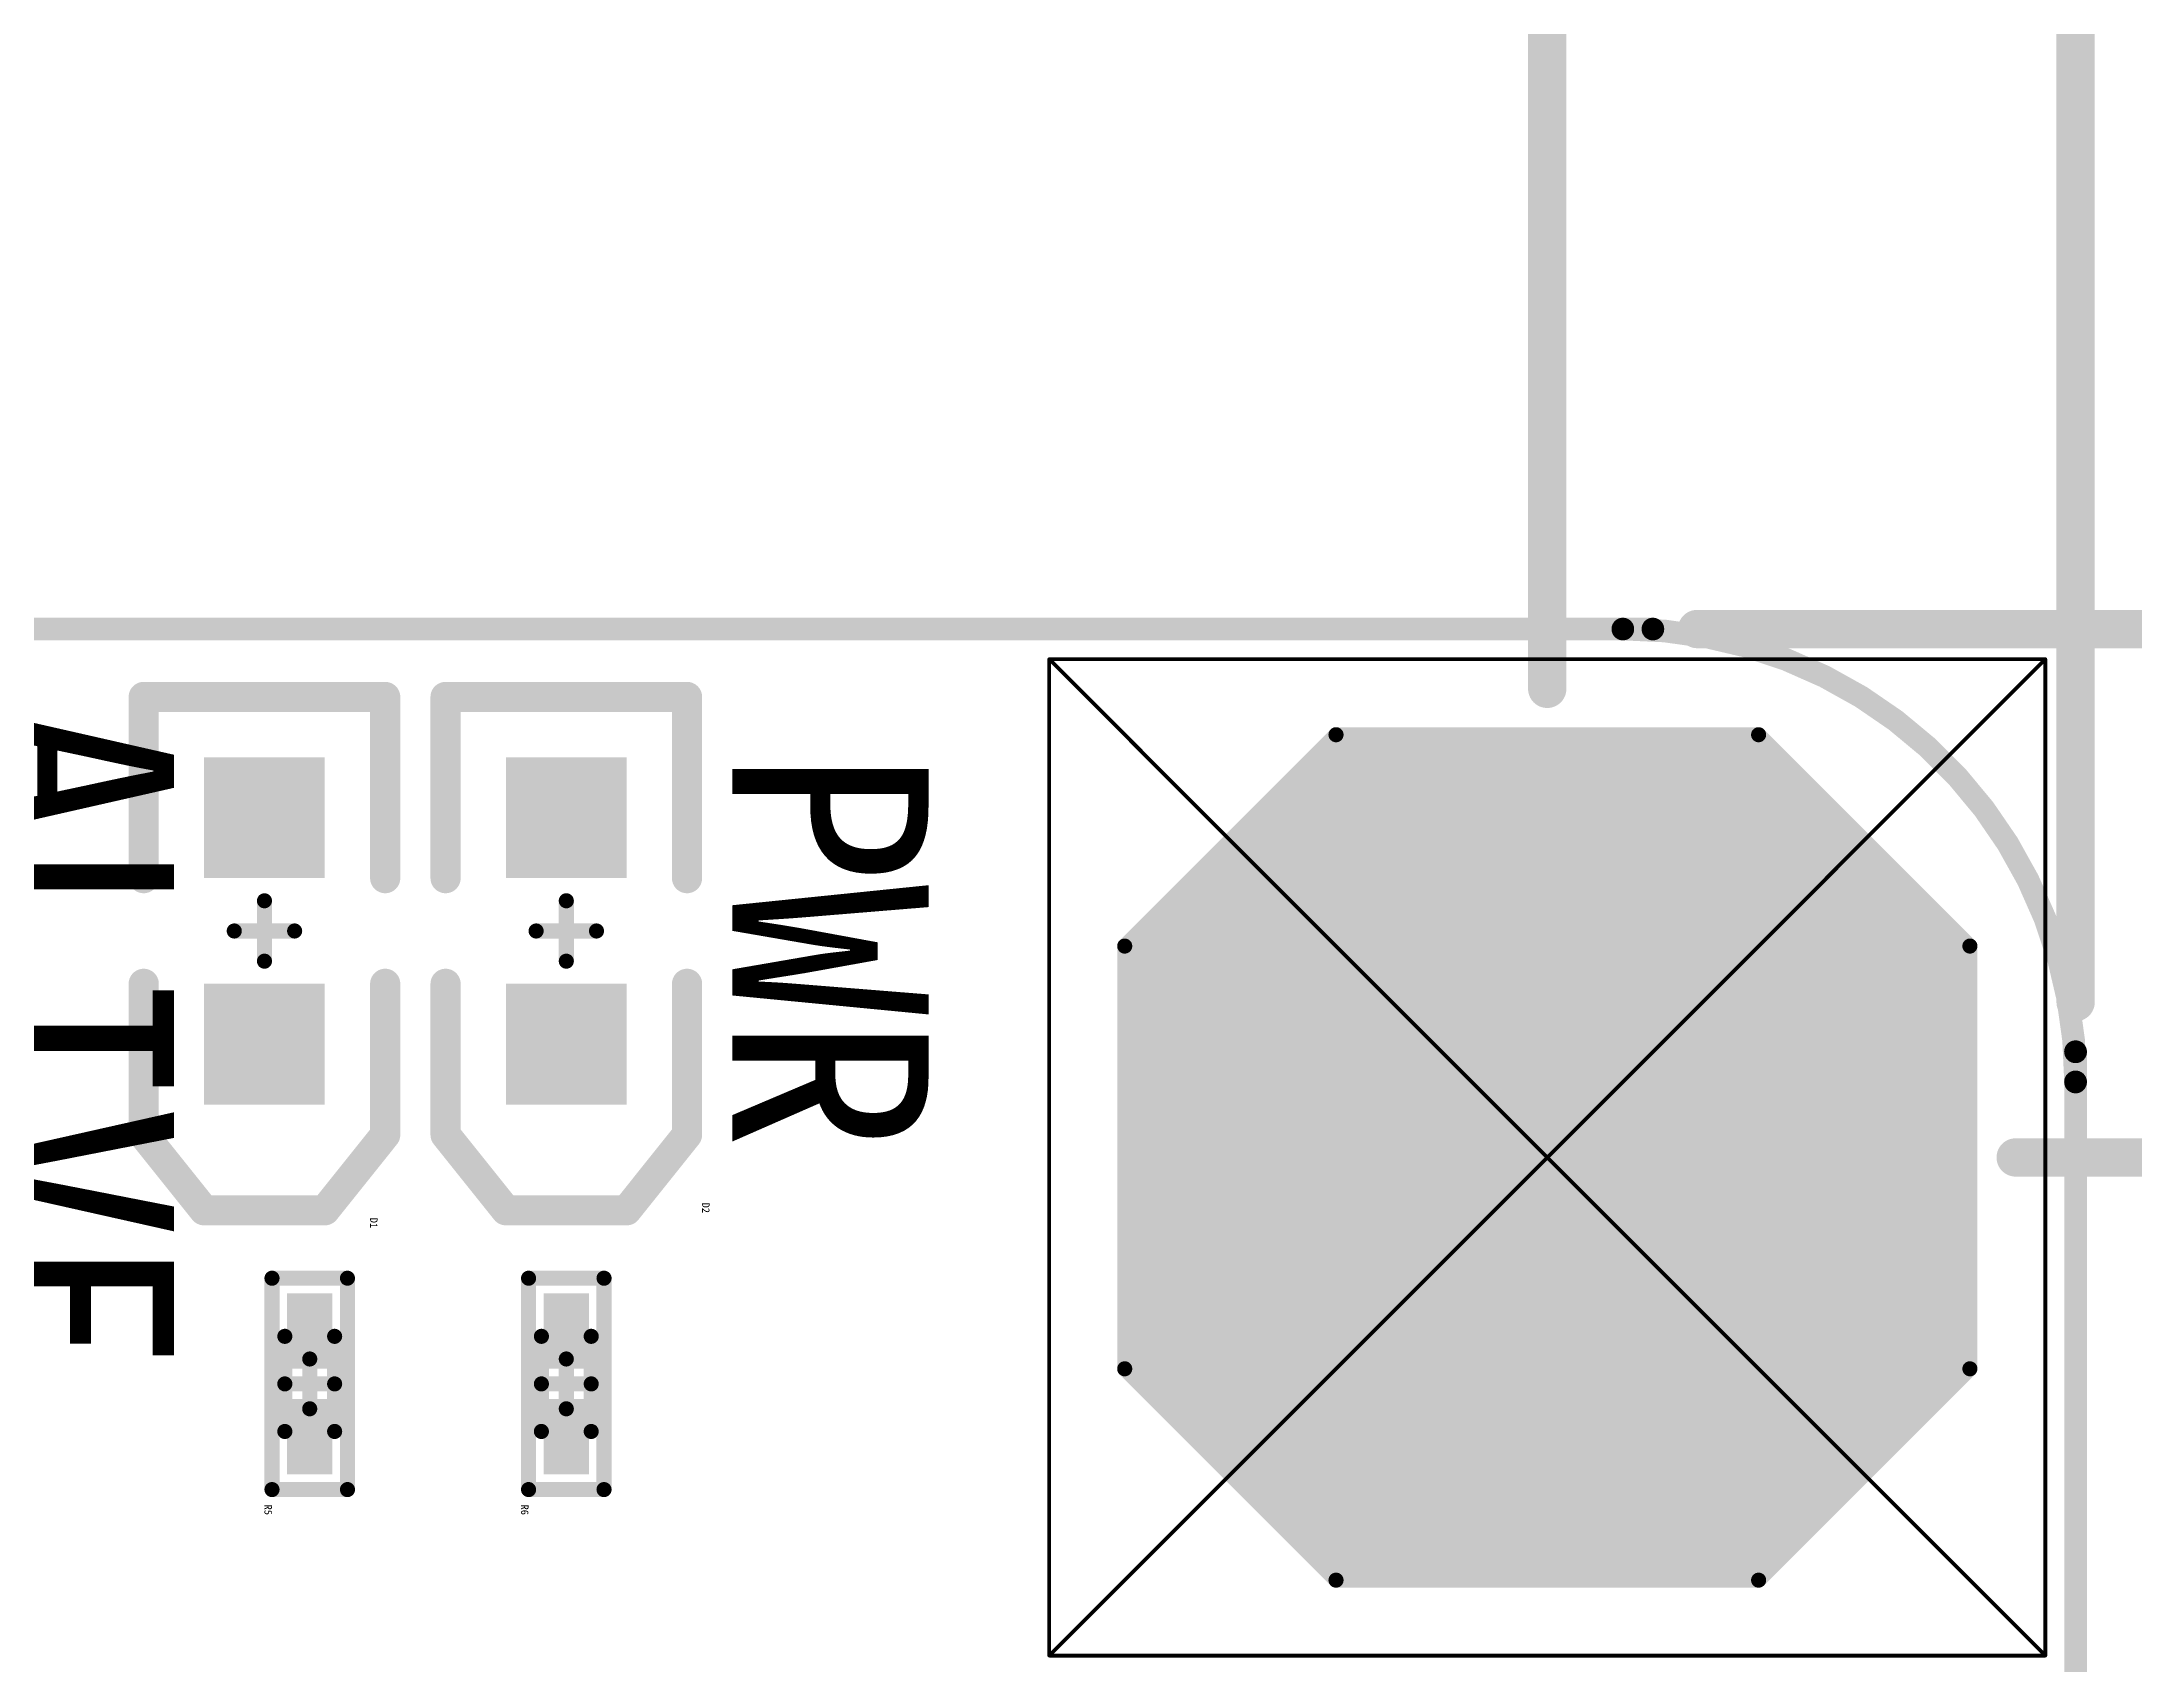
# Model space of a CAD drawing. Header units: millimetres. Extents: x 4 to 123, y 21 to 97.
# Drawn here: x 96.93 to 110.79, y 74.54 to 85.29 of the extents above; entities that cross this region are included whole.
import ezdxf

# ---------------------------------------------------------------- set-up
doc = ezdxf.new("R2010")
doc.units = ezdxf.units.MM
for name, color, linetype in [('KeepOutLayer', 6, 'Continuous'), ('Mechanical1', 6, 'Continuous'), ('Mechanical13', 56, 'Continuous'), ('Mechanical15', 56, 'Continuous'), ('Mechanical2', 216, 'Continuous'), ('Mechanical7', 56, 'Continuous'), ('Mechanical8', 56, 'Continuous'), ('Mechanical9', 56, 'Continuous'), ('TopLayer', 1, 'Continuous'), ('TopOverlay', 2, 'Continuous'), ('TopPaste', 8, 'Continuous')]:
    doc.layers.add(name, color=color, linetype=linetype)

msp = doc.modelspace()

# ---------------------------------------------------------------- linework, layer by layer
at = {"layer": 'KeepOutLayer', "const_width": 0.15}
for points in [[(70.4, 81.4), (107.6, 81.4)], [(110.4, 28.4), (110.4, 78.6)]]:
    msp.add_lwpolyline(points, dxfattribs=at)
msp.add_lwpolyline([(107.4, 81.4, -0.414214), (110.4, 78.4)], format="xyb", dxfattribs=at)
at = {"layer": 'KeepOutLayer', "const_width": 0.075}
for points in [[(107.363, 81.4, 1), (107.438, 81.4, 1)], [(107.562, 81.4, 1), (107.637, 81.4, 1)], [(110.362, 78.6, 1), (110.438, 78.6, 1)], [(110.362, 78.4, 1), (110.438, 78.4, 1)]]:
    msp.add_lwpolyline(points, format="xyb", close=True, dxfattribs=at)
at = {"layer": 'Mechanical1', "const_width": 0.1}
for points in [[(98.4, 79.2), (98.4, 79.6)], [(100.4, 79.2), (100.4, 79.6)], [(98.2, 79.4), (98.6, 79.4)], [(100.2, 79.4), (100.6, 79.4)]]:
    msp.add_lwpolyline(points, dxfattribs=at)
at = {"layer": 'Mechanical1', "const_width": 0.05}
for points in [[(98.375, 79.6, 1), (98.425, 79.6, 1)], [(100.375, 79.6, 1), (100.425, 79.6, 1)], [(98.175, 79.4, 1), (98.225, 79.4, 1)], [(98.575, 79.4, 1), (98.625, 79.4, 1)], [(100.175, 79.4, 1), (100.225, 79.4, 1)], [(100.575, 79.4, 1), (100.625, 79.4, 1)], [(98.375, 79.2, 1), (98.425, 79.2, 1)], [(100.375, 79.2, 1), (100.425, 79.2, 1)]]:
    msp.add_lwpolyline(points, format="xyb", close=True, dxfattribs=at)
at = {"layer": 'Mechanical13', "const_width": 0.1}
for points in [[(98.535, 76.715), (98.865, 76.715)], [(98.535, 76.085), (98.535, 76.715)], [(98.865, 76.085), (98.865, 76.715)], [(100.235, 76.715), (100.565, 76.715)], [(100.235, 76.085), (100.235, 76.715)], [(100.565, 76.085), (100.565, 76.715)], [(98.535, 76.085), (98.865, 76.085)], [(100.235, 76.085), (100.565, 76.085)]]:
    msp.add_lwpolyline(points, dxfattribs=at)
at = {"layer": 'Mechanical13', "const_width": 0.05}
for points in [[(98.51, 76.715, 1), (98.56, 76.715, 1)], [(98.51, 76.715, 1), (98.56, 76.715, 1)], [(98.84, 76.715, 1), (98.89, 76.715, 1)], [(98.84, 76.715, 1), (98.89, 76.715, 1)], [(100.21, 76.715, 1), (100.26, 76.715, 1)], [(100.21, 76.715, 1), (100.26, 76.715, 1)], [(100.54, 76.715, 1), (100.59, 76.715, 1)], [(100.54, 76.715, 1), (100.59, 76.715, 1)], [(98.51, 76.085, 1), (98.56, 76.085, 1)], [(98.51, 76.085, 1), (98.56, 76.085, 1)], [(98.84, 76.085, 1), (98.89, 76.085, 1)], [(98.84, 76.085, 1), (98.89, 76.085, 1)], [(100.21, 76.085, 1), (100.26, 76.085, 1)], [(100.21, 76.085, 1), (100.26, 76.085, 1)], [(100.54, 76.085, 1), (100.59, 76.085, 1)], [(100.54, 76.085, 1), (100.59, 76.085, 1)]]:
    msp.add_lwpolyline(points, format="xyb", close=True, dxfattribs=at)
at = {"layer": 'Mechanical15', "const_width": 0.1}
for points in [[(98.45, 77.1), (98.95, 77.1)], [(98.45, 75.7), (98.45, 77.1)], [(98.95, 75.7), (98.95, 77.1)], [(100.15, 77.1), (100.65, 77.1)], [(100.15, 75.7), (100.15, 77.1)], [(100.65, 75.7), (100.65, 77.1)], [(98.7, 76.235), (98.7, 76.565)], [(100.4, 76.235), (100.4, 76.565)], [(98.535, 76.4), (98.865, 76.4)], [(100.235, 76.4), (100.565, 76.4)], [(98.45, 75.7), (98.95, 75.7)], [(100.15, 75.7), (100.65, 75.7)]]:
    msp.add_lwpolyline(points, dxfattribs=at)
at = {"layer": 'Mechanical15', "const_width": 0.05}
for points in [[(98.425, 77.1, 1), (98.475, 77.1, 1)], [(98.425, 77.1, 1), (98.475, 77.1, 1)], [(98.925, 77.1, 1), (98.975, 77.1, 1)], [(98.925, 77.1, 1), (98.975, 77.1, 1)], [(100.125, 77.1, 1), (100.175, 77.1, 1)], [(100.125, 77.1, 1), (100.175, 77.1, 1)], [(100.625, 77.1, 1), (100.675, 77.1, 1)], [(100.625, 77.1, 1), (100.675, 77.1, 1)], [(98.675, 76.565, 1), (98.725, 76.565, 1)], [(100.375, 76.565, 1), (100.425, 76.565, 1)], [(98.51, 76.4, 1), (98.56, 76.4, 1)], [(98.84, 76.4, 1), (98.89, 76.4, 1)], [(100.21, 76.4, 1), (100.26, 76.4, 1)], [(100.54, 76.4, 1), (100.59, 76.4, 1)], [(98.675, 76.235, 1), (98.725, 76.235, 1)], [(100.375, 76.235, 1), (100.425, 76.235, 1)], [(98.425, 75.7, 1), (98.475, 75.7, 1)], [(98.425, 75.7, 1), (98.475, 75.7, 1)], [(98.925, 75.7, 1), (98.975, 75.7, 1)], [(98.925, 75.7, 1), (98.975, 75.7, 1)], [(100.125, 75.7, 1), (100.175, 75.7, 1)], [(100.125, 75.7, 1), (100.175, 75.7, 1)], [(100.625, 75.7, 1), (100.675, 75.7, 1)], [(100.625, 75.7, 1), (100.675, 75.7, 1)]]:
    msp.add_lwpolyline(points, format="xyb", close=True, dxfattribs=at)
at = {"layer": 'Mechanical2', "const_width": 0.025}
for points in [[(103.6, 74.6), (103.6, 81.2)], [(103.6, 81.2), (110.2, 81.2)], [(103.6, 81.2), (106.9, 77.9)], [(106.9, 77.9), (110.2, 81.2)], [(110.2, 74.6), (110.2, 81.2)], [(103.6, 74.6), (106.9, 77.9)], [(106.9, 77.9), (110.2, 74.6)], [(103.6, 74.6), (110.2, 74.6)]]:
    msp.add_lwpolyline(points, dxfattribs=at)
at = {"layer": 'Mechanical2', "const_width": 0.0125}
for points in [[(103.594, 81.2, 1), (103.606, 81.2, 1)], [(103.594, 81.2, 1), (103.606, 81.2, 1)], [(103.594, 81.2, 1), (103.606, 81.2, 1)], [(110.194, 81.2, 1), (110.206, 81.2, 1)], [(110.194, 81.2, 1), (110.206, 81.2, 1)], [(110.194, 81.2, 1), (110.206, 81.2, 1)], [(106.894, 77.9, 1), (106.906, 77.9, 1)], [(106.894, 77.9, 1), (106.906, 77.9, 1)], [(106.894, 77.9, 1), (106.906, 77.9, 1)], [(106.894, 77.9, 1), (106.906, 77.9, 1)], [(103.594, 74.6, 1), (103.606, 74.6, 1)], [(103.594, 74.6, 1), (103.606, 74.6, 1)], [(103.594, 74.6, 1), (103.606, 74.6, 1)], [(110.194, 74.6, 1), (110.206, 74.6, 1)], [(110.194, 74.6, 1), (110.206, 74.6, 1)], [(110.194, 74.6, 1), (110.206, 74.6, 1)]]:
    msp.add_lwpolyline(points, format="xyb", close=True, dxfattribs=at)
at = {"layer": 'Mechanical7'}
for points, const_width in [([(109.1, 77.9, 1), (104.7, 77.9, 1)], 1.2), ([(104.4, 77.9, 1), (105, 77.9, 1)], 0.6), ([(108.8, 77.9, 1), (109.4, 77.9, 1)], 0.6)]:
    msp.add_lwpolyline(points, format="xyb", close=True, dxfattribs=dict(at, const_width=const_width))
for points in [[(106.4, 79.5), (105.3, 79.5), (106.4, 78.7), (105.3, 78.7)], [(106.1, 78.4), (106.1, 79.5), (105.3, 78.4), (105.3, 79.5)], [(107.4, 78.7), (108.5, 78.7), (107.4, 79.5), (108.5, 79.5)], [(108.5, 78.4), (108.5, 79.5), (107.7, 78.4), (107.7, 79.5)], [(106.1, 78.4), (106.4, 78.7), (105.534, 78.966), (105.834, 79.266)], [(107.4, 78.7), (107.7, 78.4), (107.966, 79.266), (108.266, 78.966)], [(105.3, 77.4), (105.3, 76.3), (106.1, 77.4), (106.1, 76.3)], [(106.4, 77.1), (106.1, 77.4), (105.834, 76.534), (105.534, 76.834)], [(107.7, 77.4), (107.4, 77.1), (108.266, 76.834), (107.966, 76.534)], [(107.7, 77.4), (107.7, 76.3), (108.5, 77.4), (108.5, 76.3)], [(106.4, 77.1), (105.3, 77.1), (106.4, 76.3), (105.3, 76.3)], [(107.4, 76.3), (108.5, 76.3), (107.4, 77.1), (108.5, 77.1)]]:
    msp.add_solid(points, dxfattribs=at)
at = {"layer": 'Mechanical8', "const_width": 0.1}
for points in [[(104.1, 79.3), (105.5, 80.7)], [(105.5, 80.7), (108.3, 80.7)], [(108.3, 80.7), (109.7, 79.3)], [(104.1, 76.5), (104.1, 79.3)], [(109.7, 76.5), (109.7, 79.3)], [(104.1, 76.5), (105.5, 75.1)], [(108.3, 75.1), (109.7, 76.5)], [(105.5, 75.1), (108.3, 75.1)]]:
    msp.add_lwpolyline(points, dxfattribs=at)
at = {"layer": 'Mechanical8'}
for points, const_width in [([(105.475, 80.7, 1), (105.525, 80.7, 1)], 0.05), ([(105.475, 80.7, 1), (105.525, 80.7, 1)], 0.05), ([(108.275, 80.7, 1), (108.325, 80.7, 1)], 0.05), ([(108.275, 80.7, 1), (108.325, 80.7, 1)], 0.05), ([(108.9, 77.9, 1), (104.9, 77.9, 1)], 0.6), ([(104.075, 79.3, 1), (104.125, 79.3, 1)], 0.05), ([(104.075, 79.3, 1), (104.125, 79.3, 1)], 0.05), ([(109.675, 79.3, 1), (109.725, 79.3, 1)], 0.05), ([(109.675, 79.3, 1), (109.725, 79.3, 1)], 0.05), ([(104.75, 77.9, 1), (105.05, 77.9, 1)], 0.3), ([(108.75, 77.9, 1), (109.05, 77.9, 1)], 0.3), ([(104.075, 76.5, 1), (104.125, 76.5, 1)], 0.05), ([(104.075, 76.5, 1), (104.125, 76.5, 1)], 0.05), ([(109.675, 76.5, 1), (109.725, 76.5, 1)], 0.05), ([(109.675, 76.5, 1), (109.725, 76.5, 1)], 0.05), ([(105.475, 75.1, 1), (105.525, 75.1, 1)], 0.05), ([(105.475, 75.1, 1), (105.525, 75.1, 1)], 0.05), ([(108.275, 75.1, 1), (108.325, 75.1, 1)], 0.05), ([(108.275, 75.1, 1), (108.325, 75.1, 1)], 0.05)]:
    msp.add_lwpolyline(points, format="xyb", close=True, dxfattribs=dict(at, const_width=const_width))
for points in [[(106.349, 79.851), (105.5, 80.7), (104.949, 78.451), (104.1, 79.3)], [(108.3, 79.6), (108.3, 80.7), (105.5, 79.6), (105.5, 80.7)], [(108.851, 78.451), (109.7, 79.3), (107.451, 79.851), (108.3, 80.7)], [(104.1, 76.5), (105.2, 76.5), (104.1, 79.3), (105.2, 79.3)], [(108.6, 76.5), (109.7, 76.5), (108.6, 79.3), (109.7, 79.3)], [(104.949, 77.349), (104.1, 76.5), (106.349, 75.949), (105.5, 75.1)], [(107.451, 75.949), (108.3, 75.1), (108.851, 77.349), (109.7, 76.5)], [(105.5, 76.2), (105.5, 75.1), (108.3, 76.2), (108.3, 75.1)]]:
    msp.add_solid(points, dxfattribs=at)
at = {"layer": 'Mechanical9', "const_width": 0.254}
for points in [[(110.4, 78.929), (110.4, 95.654)], [(106.9, 81.004), (106.9, 91.654)], [(107.892, 81.4), (116.654, 81.4)], [(110.004, 77.9), (118.654, 77.9)], [(110.004, 77.9), (116.654, 77.9)]]:
    msp.add_lwpolyline(points, dxfattribs=at)
at = {"layer": 'Mechanical9', "const_width": 0.127}
for points in [[(107.829, 81.4, 1), (107.956, 81.4, 1)], [(106.836, 81.004, 1), (106.963, 81.004, 1)], [(110.337, 78.929, 1), (110.464, 78.929, 1)], [(109.94, 77.9, 1), (110.067, 77.9, 1)], [(109.94, 77.9, 1), (110.067, 77.9, 1)]]:
    msp.add_lwpolyline(points, format="xyb", close=True, dxfattribs=at)
at = {"layer": 'TopLayer', "const_width": 2.8}
msp.add_lwpolyline([(105.5, 77.9, 1), (108.3, 77.9, 1)], format="xyb", close=True, dxfattribs=at)
at = {"layer": 'TopLayer'}
for points in [[(98, 80.55), (98, 79.75), (98.8, 80.55), (98.8, 79.75)], [(100, 80.55), (100, 79.75), (100.8, 80.55), (100.8, 79.75)], [(98, 79.05), (98, 78.25), (98.8, 79.05), (98.8, 78.25)], [(100, 79.05), (100, 78.25), (100.8, 79.05), (100.8, 78.25)], [(98.55, 76.5), (98.85, 76.5), (98.55, 77), (98.85, 77)], [(100.25, 76.5), (100.55, 76.5), (100.25, 77), (100.55, 77)], [(98.55, 75.8), (98.85, 75.8), (98.55, 76.3), (98.85, 76.3)], [(100.25, 75.8), (100.55, 75.8), (100.25, 76.3), (100.55, 76.3)]]:
    msp.add_solid(points, dxfattribs=at)
at = {"layer": 'TopOverlay', "const_width": 0.2}
for points in [[(97.6, 80.95), (99.2, 80.95)], [(97.6, 79.75), (97.6, 80.95)], [(99.2, 79.75), (99.2, 80.95)], [(99.6, 80.95), (101.2, 80.95)], [(99.6, 79.75), (99.6, 80.95)], [(101.2, 79.75), (101.2, 80.95)], [(97.6, 78.05), (97.6, 79.05)], [(99.2, 78.05), (99.2, 79.05)], [(99.6, 78.05), (99.6, 79.05)], [(101.2, 78.05), (101.2, 79.05)], [(97.6, 78.05), (98, 77.55)], [(98.8, 77.55), (99.2, 78.05)], [(99.6, 78.05), (100, 77.55)], [(100.8, 77.55), (101.2, 78.05)], [(98, 77.55), (98.8, 77.55)], [(100, 77.55), (100.8, 77.55)]]:
    msp.add_lwpolyline(points, dxfattribs=at)
at = {"layer": 'TopOverlay', "const_width": 0.1}
for points in [[(97.55, 80.95, 1), (97.65, 80.95, 1)], [(97.55, 80.95, 1), (97.65, 80.95, 1)], [(99.15, 80.95, 1), (99.25, 80.95, 1)], [(99.15, 80.95, 1), (99.25, 80.95, 1)], [(99.55, 80.95, 1), (99.65, 80.95, 1)], [(99.55, 80.95, 1), (99.65, 80.95, 1)], [(101.15, 80.95, 1), (101.25, 80.95, 1)], [(101.15, 80.95, 1), (101.25, 80.95, 1)], [(97.55, 79.75, 1), (97.65, 79.75, 1)], [(99.15, 79.75, 1), (99.25, 79.75, 1)], [(99.55, 79.75, 1), (99.65, 79.75, 1)], [(101.15, 79.75, 1), (101.25, 79.75, 1)], [(97.55, 79.05, 1), (97.65, 79.05, 1)], [(99.15, 79.05, 1), (99.25, 79.05, 1)], [(99.55, 79.05, 1), (99.65, 79.05, 1)], [(101.15, 79.05, 1), (101.25, 79.05, 1)], [(97.55, 78.05, 1), (97.65, 78.05, 1)], [(97.55, 78.05, 1), (97.65, 78.05, 1)], [(99.15, 78.05, 1), (99.25, 78.05, 1)], [(99.15, 78.05, 1), (99.25, 78.05, 1)], [(99.55, 78.05, 1), (99.65, 78.05, 1)], [(99.55, 78.05, 1), (99.65, 78.05, 1)], [(101.15, 78.05, 1), (101.25, 78.05, 1)], [(101.15, 78.05, 1), (101.25, 78.05, 1)], [(97.95, 77.55, 1), (98.05, 77.55, 1)], [(97.95, 77.55, 1), (98.05, 77.55, 1)], [(98.75, 77.55, 1), (98.85, 77.55, 1)], [(98.75, 77.55, 1), (98.85, 77.55, 1)], [(99.95, 77.55, 1), (100.05, 77.55, 1)], [(99.95, 77.55, 1), (100.05, 77.55, 1)], [(100.75, 77.55, 1), (100.85, 77.55, 1)], [(100.75, 77.55, 1), (100.85, 77.55, 1)]]:
    msp.add_lwpolyline(points, format="xyb", close=True, dxfattribs=at)
at = {"layer": 'TopPaste'}
for points in [[(98, 80.55), (98, 79.75), (98.8, 80.55), (98.8, 79.75)], [(100, 80.55), (100, 79.75), (100.8, 80.55), (100.8, 79.75)], [(98, 79.05), (98, 78.25), (98.8, 79.05), (98.8, 78.25)], [(100, 79.05), (100, 78.25), (100.8, 79.05), (100.8, 78.25)], [(98.55, 76.5), (98.85, 76.5), (98.55, 77), (98.85, 77)], [(100.25, 76.5), (100.55, 76.5), (100.25, 77), (100.55, 77)], [(98.55, 75.8), (98.85, 75.8), (98.55, 76.3), (98.85, 76.3)], [(100.25, 75.8), (100.55, 75.8), (100.25, 76.3), (100.55, 76.3)]]:
    msp.add_solid(points, dxfattribs=at)

# ---------------------------------------------------------------- texts
at = {"layer": 'TopOverlay'}
for s, height, p in [('ALIVE', 1.3, (96.5, 80.9)), ('PWR', 1.3, (101.5, 80.6)), ('D2', 0.05, (101.3, 77.6)), ('D1', 0.05, (99.1, 77.5)), ('R5', 0.05, (98.4, 75.6)), ('R6', 0.05, (100.1, 75.6))]:
    msp.add_text(s, height=height, rotation=270, dxfattribs=at).set_placement(p)

doc.saveas('drawing.dxf')
